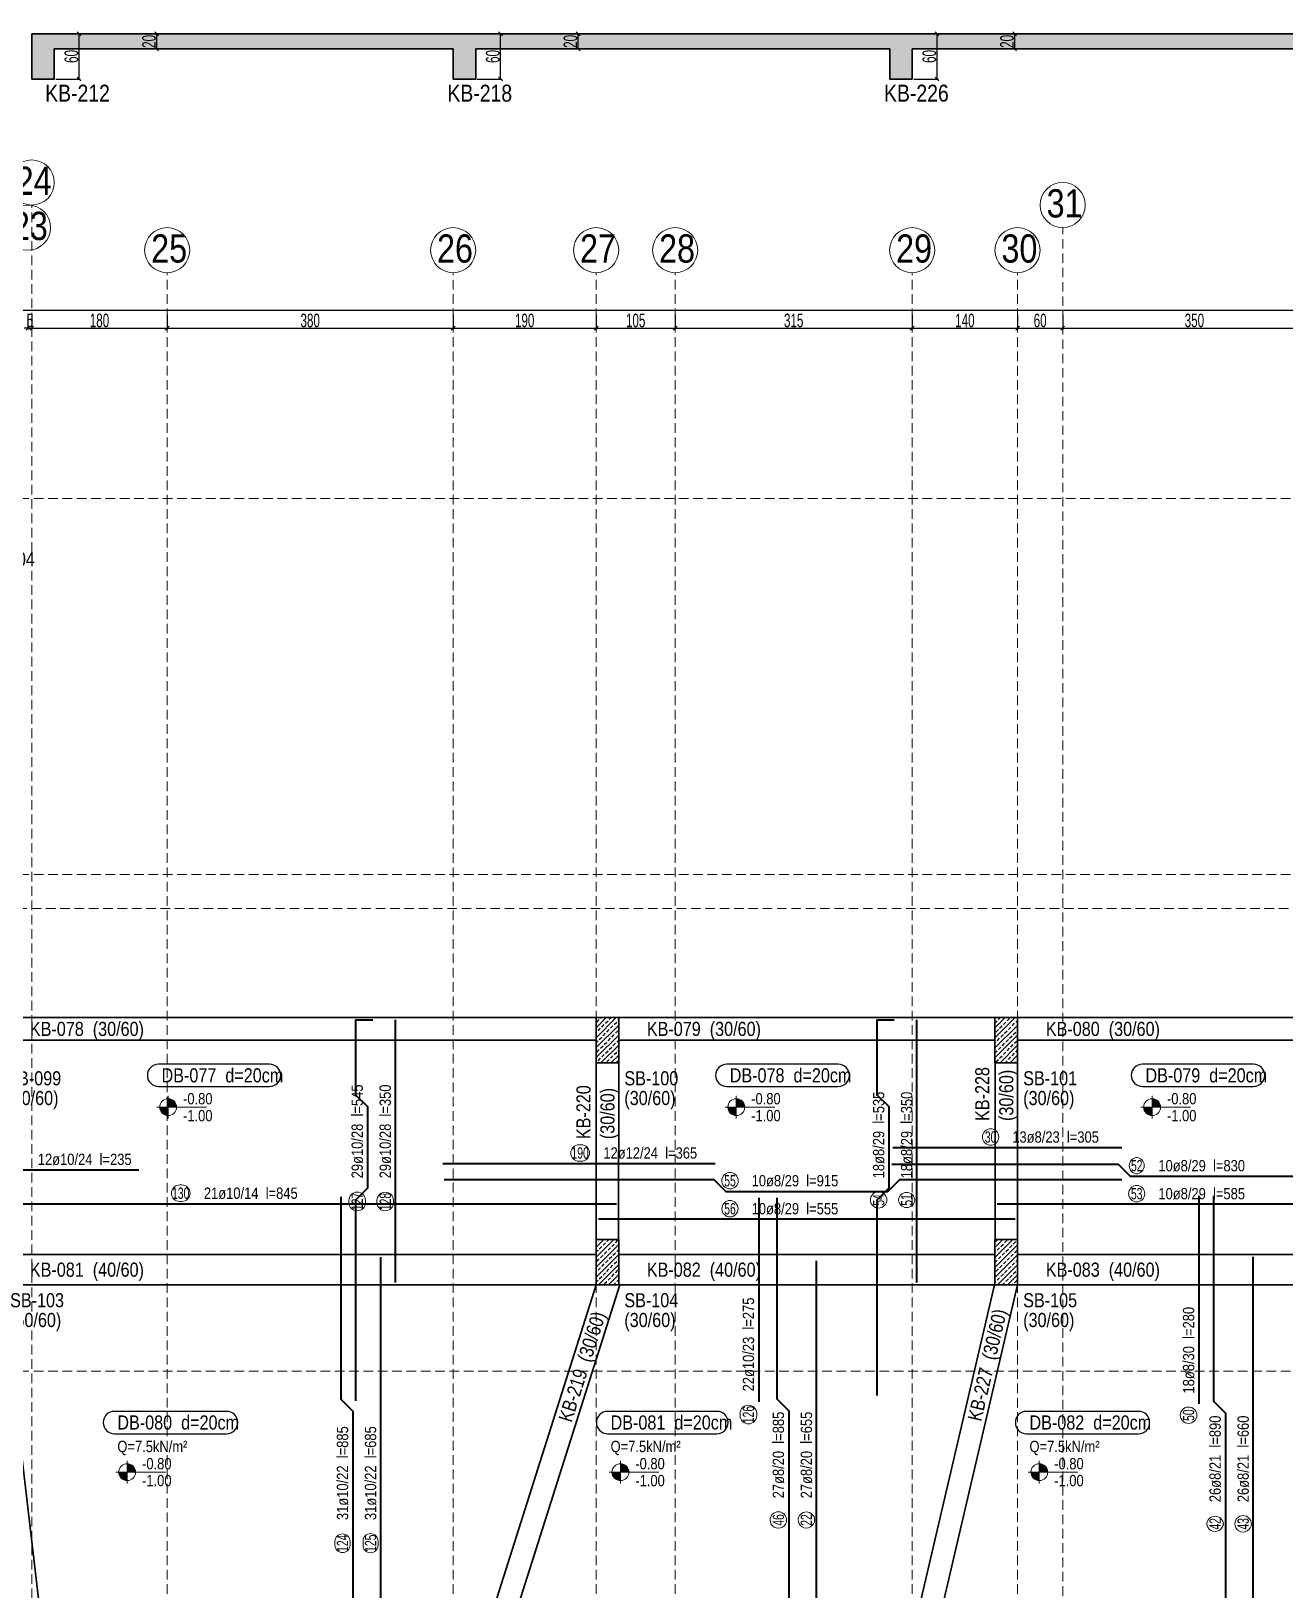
# Model space of a CAD drawing. Header units: millimetres. Extents: x 2300 to 11114, y 689 to 8824.
# Drawn here: x 7716 to 9382, y 6703 to 8775 of the extents above; entities that cross this region are included whole.
import ezdxf
from ezdxf.enums import TextEntityAlignment as Align

# ---------------------------------------------------------------- set-up
doc = ezdxf.new("R2010")
doc.units = ezdxf.units.MM
doc.linetypes.add('DASHED', pattern=[19.05, 12.7, -6.35])
for name, color, linetype, lineweight in [('AKS BALONU (BEYKENT)', 7, 'Continuous', 20), ('AKS CIZGISI (BEYKENT)', 252, 'DASHED', 20), ('AKS NO (BEYKENT)', 3, 'Continuous', 20), ('AKS OLCU (BEYKENT)', 200, 'Continuous', 20), ('DONATI (BEYKENT)', 4, 'Continuous', 35), ('DONATI YAZISI (BEYKENT)', 3, 'Continuous', 20), ('DOSEME ISMI (BEYKENT)', 9, 'Continuous', 20), ('DOSEME PAFTA (BEYKENT)', 3, 'Continuous', 20), ('DOSEME SINIRI (BEYKENT)', 2, 'Continuous', 30), ('KIRIS (BEYKENT)', 2, 'Continuous', 30), ('KIRIS ISMI (BEYKENT)', 40, 'Continuous', 20), ('KOLON (BEYKENT)', 3, 'Continuous', 30), ('KOLON ISMI (BEYKENT)', 91, 'Continuous', 20), ('KOT CIZGI (BEYKENT)', 120, 'Continuous', 20), ('KOT YAZI (BEYKENT)', 7, 'Continuous', 20), ('OLCU (BEYKENT)', 14, 'Continuous', 20), ('POZ BALON (BEYKENT)', 14, 'Continuous', 20), ('POZ NO (BEYKENT)', 2, 'Continuous', 20), ('TARAMA (BEYKENT)', 252, 'Continuous', 25), ('YAZI (BEYKENT)', 140, 'Continuous', 20)]:
    doc.layers.add(name, color=color, linetype=linetype, lineweight=lineweight)
doc.styles.add('DONATI YAZISI (BEYKENT)', font='')
doc.styles.add('DSMOLC-50', font='bahnschrift light condensed', dxfattribs={"width": 0.75, "height": 18})
doc.styles.add('KOT (BEYKENT)', font='')
doc.styles.add('OLC-50', font='bahnschrift light condensed', dxfattribs={"width": 0.75, "height": 18})
doc.styles.add('stastyle', font='RomanSTA.ttf')
doc.styles.add('YAZI (BEYKENT)', font='')
doc.styles.get('DONATI YAZISI (BEYKENT)').set_extended_font_data('Bahnschrift Light Condensed')
doc.styles.get('KOT (BEYKENT)').set_extended_font_data('Bahnschrift Light Condensed')
doc.styles.get('YAZI (BEYKENT)').set_extended_font_data('Bahnschrift Light Condensed')
doc.dimstyles.new('DSMOLC-50', dxfattribs={"dimtxt": 18, "dimasz": 5, "dimexe": 2, "dimexo": 2, "dimgap": 1, "dimtad": 1, "dimdec": 1, "dimrnd": 0.5, "dimzin": 12, "dimdsep": 46, "dimtxsty": 'DSMOLC-50', "dimblk": 'OBLIQUE', "dimblk1": 'OBLIQUE', "dimblk2": 'OBLIQUE', "dimcen": 0, "dimclrt": 7, "dimadec": 0, "dimazin": 0, "dimtfac": 1, "dimtdec": 4, "dimtix": 1, "dimtmove": 2, "dimatfit": 3, "dimfxl": 1, "dimtzin": 0, "dimarcsym": 0})
pattern_1 = [(45, (705.027, 417.84), (-6.629126, 6.629126), []), (45, (711.6565, 417.84), (-6.629126, 6.629126), [4.6875, -2.34375])]

# ---------------------------------------------------------------- blocks, each defined once
blk = doc.blocks.new('_Oblique')
at = {"color": 0, "linetype": 'ByBlock', "lineweight": -2}
blk.add_line((-0.5, -0.5), (0.5, 0.5), dxfattribs=at)
blk = doc.blocks.new('*D335')
at = {"layer": 'AKS OLCU (BEYKENT)', "color": 0, "lineweight": -2, "transparency": 16777216}
for p, q in [((7711.9, 8398.3), (7711.9, 8378.3)), ((7716.9, 8398.3), (7716.9, 8378.3)), ((7711.9, 8380.3), (7706.9, 8380.3)), ((7711.9, 8380.3), (7716.9, 8380.3)), ((7716.9, 8380.3), (7721.9, 8380.3))]:
    blk.add_line(p, q, dxfattribs=at)
at = {"layer": 'DEFPOINTS', "color": 0, "transparency": 16777216}
for p in [(7711.9, 8400.3), (7716.9, 8400.3), (7716.9, 8380.3)]:
    blk.add_point(p, dxfattribs=at)
at = {"layer": 'AKS OLCU (BEYKENT)', "color": 0, "lineweight": -2, "transparency": 16777216, "xscale": 5, "yscale": 5, "zscale": 5}
blk.add_blockref('_Oblique', (7711.9, 8380.3), dxfattribs=at)
at = {"layer": 'AKS OLCU (BEYKENT)', "color": 0, "lineweight": -2, "transparency": 16777216, "xscale": 5, "yscale": 5, "zscale": 5, "rotation": 180}
blk.add_blockref('_Oblique', (7716.9, 8380.3), dxfattribs=at)
at = {"layer": 'AKS OLCU (BEYKENT)', "color": 7, "transparency": 16777216, "insert": (7714.4, 8390.4), "char_height": 18, "attachment_point": 5, "style": 'DSMOLC-50'}
blk.add_mtext('5', dxfattribs=at)
blk = doc.blocks.new('*D336')
at = {"layer": 'AKS OLCU (BEYKENT)', "color": 0, "lineweight": -2, "transparency": 16777216}
for p, q in [((7716.9, 8398.3), (7716.9, 8378.3)), ((7896.9, 8398.3), (7896.9, 8378.3)), ((7716.9, 8380.3), (7896.9, 8380.3))]:
    blk.add_line(p, q, dxfattribs=at)
at = {"layer": 'DEFPOINTS', "color": 0, "transparency": 16777216}
for p in [(7716.9, 8400.3), (7896.9, 8400.3), (7896.9, 8380.3)]:
    blk.add_point(p, dxfattribs=at)
at = {"layer": 'AKS OLCU (BEYKENT)', "color": 0, "lineweight": -2, "transparency": 16777216, "xscale": 5, "yscale": 5, "zscale": 5, "rotation": 180}
blk.add_blockref('_Oblique', (7716.9, 8380.3), dxfattribs=at)
at = {"layer": 'AKS OLCU (BEYKENT)', "color": 0, "lineweight": -2, "transparency": 16777216, "xscale": 5, "yscale": 5, "zscale": 5}
blk.add_blockref('_Oblique', (7896.9, 8380.3), dxfattribs=at)
at = {"layer": 'AKS OLCU (BEYKENT)', "color": 7, "transparency": 16777216, "insert": (7806.9, 8390.4), "char_height": 18, "attachment_point": 5, "style": 'DSMOLC-50'}
blk.add_mtext('180', dxfattribs=at)
blk = doc.blocks.new('*D337')
at = {"layer": 'AKS OLCU (BEYKENT)', "color": 0, "lineweight": -2, "transparency": 16777216}
for p, q in [((7896.9, 8398.3), (7896.9, 8378.3)), ((8276.9, 8398.3), (8276.9, 8378.3)), ((7896.9, 8380.3), (8276.9, 8380.3))]:
    blk.add_line(p, q, dxfattribs=at)
at = {"layer": 'DEFPOINTS', "color": 0, "transparency": 16777216}
for p in [(7896.9, 8400.3), (8276.9, 8400.3), (8276.9, 8380.3)]:
    blk.add_point(p, dxfattribs=at)
at = {"layer": 'AKS OLCU (BEYKENT)', "color": 0, "lineweight": -2, "transparency": 16777216, "xscale": 5, "yscale": 5, "zscale": 5, "rotation": 180}
blk.add_blockref('_Oblique', (7896.9, 8380.3), dxfattribs=at)
at = {"layer": 'AKS OLCU (BEYKENT)', "color": 0, "lineweight": -2, "transparency": 16777216, "xscale": 5, "yscale": 5, "zscale": 5}
blk.add_blockref('_Oblique', (8276.9, 8380.3), dxfattribs=at)
at = {"layer": 'AKS OLCU (BEYKENT)', "color": 7, "transparency": 16777216, "insert": (8086.9, 8390.4), "char_height": 18, "attachment_point": 5, "style": 'DSMOLC-50'}
blk.add_mtext('380', dxfattribs=at)
blk = doc.blocks.new('*D338')
at = {"layer": 'AKS OLCU (BEYKENT)', "color": 0, "lineweight": -2, "transparency": 16777216}
for p, q in [((8276.9, 8398.3), (8276.9, 8378.3)), ((8466.9, 8398.3), (8466.9, 8378.3)), ((8276.9, 8380.3), (8466.9, 8380.3))]:
    blk.add_line(p, q, dxfattribs=at)
at = {"layer": 'DEFPOINTS', "color": 0, "transparency": 16777216}
for p in [(8276.9, 8400.3), (8466.9, 8400.3), (8466.9, 8380.3)]:
    blk.add_point(p, dxfattribs=at)
at = {"layer": 'AKS OLCU (BEYKENT)', "color": 0, "lineweight": -2, "transparency": 16777216, "xscale": 5, "yscale": 5, "zscale": 5, "rotation": 180}
blk.add_blockref('_Oblique', (8276.9, 8380.3), dxfattribs=at)
at = {"layer": 'AKS OLCU (BEYKENT)', "color": 0, "lineweight": -2, "transparency": 16777216, "xscale": 5, "yscale": 5, "zscale": 5}
blk.add_blockref('_Oblique', (8466.9, 8380.3), dxfattribs=at)
at = {"layer": 'AKS OLCU (BEYKENT)', "color": 7, "transparency": 16777216, "insert": (8371.9, 8390.4), "char_height": 18, "attachment_point": 5, "style": 'DSMOLC-50'}
blk.add_mtext('190', dxfattribs=at)
blk = doc.blocks.new('*D339')
at = {"layer": 'AKS OLCU (BEYKENT)', "color": 0, "lineweight": -2, "transparency": 16777216}
for p, q in [((8466.9, 8398.3), (8466.9, 8378.3)), ((8571.9, 8398.3), (8571.9, 8378.3)), ((8466.9, 8380.3), (8571.9, 8380.3))]:
    blk.add_line(p, q, dxfattribs=at)
at = {"layer": 'DEFPOINTS', "color": 0, "transparency": 16777216}
for p in [(8466.9, 8400.3), (8571.9, 8400.3), (8571.9, 8380.3)]:
    blk.add_point(p, dxfattribs=at)
at = {"layer": 'AKS OLCU (BEYKENT)', "color": 0, "lineweight": -2, "transparency": 16777216, "xscale": 5, "yscale": 5, "zscale": 5, "rotation": 180}
blk.add_blockref('_Oblique', (8466.9, 8380.3), dxfattribs=at)
at = {"layer": 'AKS OLCU (BEYKENT)', "color": 0, "lineweight": -2, "transparency": 16777216, "xscale": 5, "yscale": 5, "zscale": 5}
blk.add_blockref('_Oblique', (8571.9, 8380.3), dxfattribs=at)
at = {"layer": 'AKS OLCU (BEYKENT)', "color": 7, "transparency": 16777216, "insert": (8519.4, 8390.4), "char_height": 18, "attachment_point": 5, "style": 'DSMOLC-50'}
blk.add_mtext('105', dxfattribs=at)
blk = doc.blocks.new('*D340')
at = {"layer": 'AKS OLCU (BEYKENT)', "color": 0, "lineweight": -2, "transparency": 16777216}
for p, q in [((8571.9, 8398.3), (8571.9, 8378.3)), ((8886.9, 8398.3), (8886.9, 8378.3)), ((8571.9, 8380.3), (8886.9, 8380.3))]:
    blk.add_line(p, q, dxfattribs=at)
at = {"layer": 'DEFPOINTS', "color": 0, "transparency": 16777216}
for p in [(8571.9, 8400.3), (8886.9, 8400.3), (8886.9, 8380.3)]:
    blk.add_point(p, dxfattribs=at)
at = {"layer": 'AKS OLCU (BEYKENT)', "color": 0, "lineweight": -2, "transparency": 16777216, "xscale": 5, "yscale": 5, "zscale": 5, "rotation": 180}
blk.add_blockref('_Oblique', (8571.9, 8380.3), dxfattribs=at)
at = {"layer": 'AKS OLCU (BEYKENT)', "color": 0, "lineweight": -2, "transparency": 16777216, "xscale": 5, "yscale": 5, "zscale": 5}
blk.add_blockref('_Oblique', (8886.9, 8380.3), dxfattribs=at)
at = {"layer": 'AKS OLCU (BEYKENT)', "color": 7, "transparency": 16777216, "insert": (8729.4, 8390.4), "char_height": 18, "attachment_point": 5, "style": 'DSMOLC-50'}
blk.add_mtext('315', dxfattribs=at)
blk = doc.blocks.new('*D341')
at = {"layer": 'AKS OLCU (BEYKENT)', "color": 0, "lineweight": -2, "transparency": 16777216}
for p, q in [((8886.9, 8398.3), (8886.9, 8378.3)), ((9026.9, 8398.3), (9026.9, 8378.3)), ((8886.9, 8380.3), (9026.9, 8380.3))]:
    blk.add_line(p, q, dxfattribs=at)
at = {"layer": 'DEFPOINTS', "color": 0, "transparency": 16777216}
for p in [(8886.9, 8400.3), (9026.9, 8400.3), (9026.9, 8380.3)]:
    blk.add_point(p, dxfattribs=at)
at = {"layer": 'AKS OLCU (BEYKENT)', "color": 0, "lineweight": -2, "transparency": 16777216, "xscale": 5, "yscale": 5, "zscale": 5, "rotation": 180}
blk.add_blockref('_Oblique', (8886.9, 8380.3), dxfattribs=at)
at = {"layer": 'AKS OLCU (BEYKENT)', "color": 0, "lineweight": -2, "transparency": 16777216, "xscale": 5, "yscale": 5, "zscale": 5}
blk.add_blockref('_Oblique', (9026.9, 8380.3), dxfattribs=at)
at = {"layer": 'AKS OLCU (BEYKENT)', "color": 7, "transparency": 16777216, "insert": (8956.9, 8390.4), "char_height": 18, "attachment_point": 5, "style": 'DSMOLC-50'}
blk.add_mtext('140', dxfattribs=at)
blk = doc.blocks.new('*D342')
at = {"layer": 'AKS OLCU (BEYKENT)', "color": 0, "lineweight": -2, "transparency": 16777216}
for p, q in [((9026.9, 8398.3), (9026.9, 8378.3)), ((9086.9, 8398.3), (9086.9, 8378.3)), ((9026.9, 8380.3), (9086.9, 8380.3))]:
    blk.add_line(p, q, dxfattribs=at)
at = {"layer": 'DEFPOINTS', "color": 0, "transparency": 16777216}
for p in [(9026.9, 8400.3), (9086.9, 8400.3), (9086.9, 8380.3)]:
    blk.add_point(p, dxfattribs=at)
at = {"layer": 'AKS OLCU (BEYKENT)', "color": 0, "lineweight": -2, "transparency": 16777216, "xscale": 5, "yscale": 5, "zscale": 5, "rotation": 180}
blk.add_blockref('_Oblique', (9026.9, 8380.3), dxfattribs=at)
at = {"layer": 'AKS OLCU (BEYKENT)', "color": 0, "lineweight": -2, "transparency": 16777216, "xscale": 5, "yscale": 5, "zscale": 5}
blk.add_blockref('_Oblique', (9086.9, 8380.3), dxfattribs=at)
at = {"layer": 'AKS OLCU (BEYKENT)', "color": 7, "transparency": 16777216, "insert": (9056.9, 8390.4), "char_height": 18, "attachment_point": 5, "style": 'DSMOLC-50'}
blk.add_mtext('60', dxfattribs=at)
blk = doc.blocks.new('*D343')
at = {"layer": 'AKS OLCU (BEYKENT)', "color": 0, "lineweight": -2, "transparency": 16777216}
for p, q in [((9086.9, 8398.3), (9086.9, 8378.3)), ((9436.9, 8398.3), (9436.9, 8378.3)), ((9086.9, 8380.3), (9436.9, 8380.3))]:
    blk.add_line(p, q, dxfattribs=at)
at = {"layer": 'DEFPOINTS', "color": 0, "transparency": 16777216}
for p in [(9086.9, 8400.3), (9436.9, 8400.3), (9436.9, 8380.3)]:
    blk.add_point(p, dxfattribs=at)
at = {"layer": 'AKS OLCU (BEYKENT)', "color": 0, "lineweight": -2, "transparency": 16777216, "xscale": 5, "yscale": 5, "zscale": 5, "rotation": 180}
blk.add_blockref('_Oblique', (9086.9, 8380.3), dxfattribs=at)
at = {"layer": 'AKS OLCU (BEYKENT)', "color": 0, "lineweight": -2, "transparency": 16777216, "xscale": 5, "yscale": 5, "zscale": 5}
blk.add_blockref('_Oblique', (9436.9, 8380.3), dxfattribs=at)
at = {"layer": 'AKS OLCU (BEYKENT)', "color": 7, "transparency": 16777216, "insert": (9261.9, 8390.4), "char_height": 18, "attachment_point": 5, "style": 'DSMOLC-50'}
blk.add_mtext('350', dxfattribs=at)
blk = doc.blocks.new('*D353')
at = {"layer": 'AKS OLCU (BEYKENT)', "color": 0, "lineweight": -2, "transparency": 16777216}
for p, q in [((3561.9, 8402.3), (3561.9, 8406.3)), ((3561.9, 8404.3), (10671.9, 8404.3)), ((10671.9, 8402.3), (10671.9, 8406.3))]:
    blk.add_line(p, q, dxfattribs=at)
at = {"layer": 'DEFPOINTS', "color": 0, "transparency": 16777216}
for p in [(3561.9, 8400.3), (10671.9, 8404.3), (10671.9, 8400.3)]:
    blk.add_point(p, dxfattribs=at)
at = {"layer": 'AKS OLCU (BEYKENT)', "color": 0, "lineweight": -2, "transparency": 16777216, "xscale": 5, "yscale": 5, "zscale": 5, "rotation": 180}
blk.add_blockref('_Oblique', (3561.9, 8404.3), dxfattribs=at)
at = {"layer": 'AKS OLCU (BEYKENT)', "color": 0, "lineweight": -2, "transparency": 16777216, "xscale": 5, "yscale": 5, "zscale": 5}
blk.add_blockref('_Oblique', (10671.9, 8404.3), dxfattribs=at)
at = {"layer": 'AKS OLCU (BEYKENT)', "color": 7, "transparency": 16777216, "insert": (7116.9, 8414.4), "char_height": 18, "attachment_point": 5, "style": 'DSMOLC-50'}
blk.add_mtext('7110', dxfattribs=at)
blk = doc.blocks.new('*D284')
at = {"layer": 'DEFPOINTS', "color": 0, "transparency": 16777216}
for p in [(7746.8, 8771.4), (7779.8, 8771.4), (7746.8, 8711.4)]:
    blk.add_point(p, dxfattribs=at)
at = {"layer": 'OLCU (BEYKENT)', "color": 0, "lineweight": -2, "transparency": 16777216}
for p, q in [((7748.8, 8771.4), (7781.8, 8771.4)), ((7779.8, 8711.4), (7779.8, 8771.4)), ((7748.8, 8711.4), (7781.8, 8711.4))]:
    blk.add_line(p, q, dxfattribs=at)
at = {"layer": 'OLCU (BEYKENT)', "color": 0, "lineweight": -2, "transparency": 16777216, "xscale": 5, "yscale": 5, "zscale": 5}
for p, rotation in [((7779.8, 8771.4), 90), ((7779.8, 8711.4), 270)]:
    blk.add_blockref('_Oblique', p, dxfattribs=dict(at, rotation=rotation))
at = {"layer": 'OLCU (BEYKENT)', "color": 7, "lineweight": -3, "transparency": 16777216, "insert": (7769.6, 8741.4), "char_height": 18, "attachment_point": 5, "rotation": 90, "style": 'OLC-50'}
blk.add_mtext('60', dxfattribs=at)
blk = doc.blocks.new('*D285')
at = {"layer": 'DEFPOINTS', "color": 0, "transparency": 16777216}
for p in [(7860.7, 8771.4), (7883, 8771.4), (7860.7, 8751.4)]:
    blk.add_point(p, dxfattribs=at)
at = {"layer": 'OLCU (BEYKENT)', "color": 0, "lineweight": -2, "transparency": 16777216}
for p, q in [((7862.7, 8771.4), (7885, 8771.4)), ((7883, 8751.4), (7883, 8771.4)), ((7862.7, 8751.4), (7885, 8751.4))]:
    blk.add_line(p, q, dxfattribs=at)
at = {"layer": 'OLCU (BEYKENT)', "color": 0, "lineweight": -2, "transparency": 16777216, "xscale": 5, "yscale": 5, "zscale": 5}
for p, rotation in [((7883, 8771.4), 90), ((7883, 8751.4), 270)]:
    blk.add_blockref('_Oblique', p, dxfattribs=dict(at, rotation=rotation))
at = {"layer": 'OLCU (BEYKENT)', "color": 7, "lineweight": -3, "transparency": 16777216, "insert": (7872.8, 8761.4), "char_height": 18, "attachment_point": 5, "rotation": 90, "style": 'OLC-50'}
blk.add_mtext('20', dxfattribs=at)
blk = doc.blocks.new('*D286')
at = {"layer": 'DEFPOINTS', "color": 0, "transparency": 16777216}
for p in [(8306.8, 8771.4), (8339.8, 8771.4), (8306.8, 8711.4)]:
    blk.add_point(p, dxfattribs=at)
at = {"layer": 'OLCU (BEYKENT)', "color": 0, "lineweight": -2, "transparency": 16777216}
for p, q in [((8308.8, 8771.4), (8341.8, 8771.4)), ((8339.8, 8711.4), (8339.8, 8771.4)), ((8308.8, 8711.4), (8341.8, 8711.4))]:
    blk.add_line(p, q, dxfattribs=at)
at = {"layer": 'OLCU (BEYKENT)', "color": 0, "lineweight": -2, "transparency": 16777216, "xscale": 5, "yscale": 5, "zscale": 5}
for p, rotation in [((8339.8, 8771.4), 90), ((8339.8, 8711.4), 270)]:
    blk.add_blockref('_Oblique', p, dxfattribs=dict(at, rotation=rotation))
at = {"layer": 'OLCU (BEYKENT)', "color": 7, "lineweight": -3, "transparency": 16777216, "insert": (8329.6, 8741.4), "char_height": 18, "attachment_point": 5, "rotation": 90, "style": 'OLC-50'}
blk.add_mtext('60', dxfattribs=at)
blk = doc.blocks.new('*D287')
at = {"layer": 'DEFPOINTS', "color": 0, "transparency": 16777216}
for p in [(8420.7, 8771.4), (8443, 8771.4), (8420.7, 8751.4)]:
    blk.add_point(p, dxfattribs=at)
at = {"layer": 'OLCU (BEYKENT)', "color": 0, "lineweight": -2, "transparency": 16777216}
for p, q in [((8422.7, 8771.4), (8445, 8771.4)), ((8443, 8751.4), (8443, 8771.4)), ((8422.7, 8751.4), (8445, 8751.4))]:
    blk.add_line(p, q, dxfattribs=at)
at = {"layer": 'OLCU (BEYKENT)', "color": 0, "lineweight": -2, "transparency": 16777216, "xscale": 5, "yscale": 5, "zscale": 5}
for p, rotation in [((8443, 8771.4), 90), ((8443, 8751.4), 270)]:
    blk.add_blockref('_Oblique', p, dxfattribs=dict(at, rotation=rotation))
at = {"layer": 'OLCU (BEYKENT)', "color": 7, "lineweight": -3, "transparency": 16777216, "insert": (8432.8, 8761.4), "char_height": 18, "attachment_point": 5, "rotation": 90, "style": 'OLC-50'}
blk.add_mtext('20', dxfattribs=at)
blk = doc.blocks.new('*D288')
at = {"layer": 'DEFPOINTS', "color": 0, "transparency": 16777216}
for p in [(8886.9, 8771.4), (8919.9, 8771.4), (8886.9, 8711.4)]:
    blk.add_point(p, dxfattribs=at)
at = {"layer": 'OLCU (BEYKENT)', "color": 0, "lineweight": -2, "transparency": 16777216}
for p, q in [((8888.9, 8771.4), (8921.9, 8771.4)), ((8919.9, 8711.4), (8919.9, 8771.4)), ((8888.9, 8711.4), (8921.9, 8711.4))]:
    blk.add_line(p, q, dxfattribs=at)
at = {"layer": 'OLCU (BEYKENT)', "color": 0, "lineweight": -2, "transparency": 16777216, "xscale": 5, "yscale": 5, "zscale": 5}
for p, rotation in [((8919.9, 8771.4), 90), ((8919.9, 8711.4), 270)]:
    blk.add_blockref('_Oblique', p, dxfattribs=dict(at, rotation=rotation))
at = {"layer": 'OLCU (BEYKENT)', "color": 7, "lineweight": -3, "transparency": 16777216, "insert": (8909.7, 8741.4), "char_height": 18, "attachment_point": 5, "rotation": 90, "style": 'OLC-50'}
blk.add_mtext('60', dxfattribs=at)
blk = doc.blocks.new('*D289')
at = {"layer": 'DEFPOINTS', "color": 0, "transparency": 16777216}
for p in [(9000.8, 8771.4), (9023.1, 8771.4), (9000.8, 8751.4)]:
    blk.add_point(p, dxfattribs=at)
at = {"layer": 'OLCU (BEYKENT)', "color": 0, "lineweight": -2, "transparency": 16777216}
for p, q in [((9002.8, 8771.4), (9025.1, 8771.4)), ((9023.1, 8751.4), (9023.1, 8771.4)), ((9002.8, 8751.4), (9025.1, 8751.4))]:
    blk.add_line(p, q, dxfattribs=at)
at = {"layer": 'OLCU (BEYKENT)', "color": 0, "lineweight": -2, "transparency": 16777216, "xscale": 5, "yscale": 5, "zscale": 5}
for p, rotation in [((9023.1, 8771.4), 90), ((9023.1, 8751.4), 270)]:
    blk.add_blockref('_Oblique', p, dxfattribs=dict(at, rotation=rotation))
at = {"layer": 'OLCU (BEYKENT)', "color": 7, "lineweight": -3, "transparency": 16777216, "insert": (9012.9, 8761.4), "char_height": 18, "attachment_point": 5, "rotation": 90, "style": 'OLC-50'}
blk.add_mtext('20', dxfattribs=at)

msp = doc.modelspace()

# ---------------------------------------------------------------- hatches: boundary and pattern name
at = {"layer": 'KOT CIZGI (BEYKENT)'}
h = msp.add_hatch(color=256, dxfattribs=at)
h.dxf.hatch_style = 1
h.paths.add_polyline_path([(7898.16, 7356.14), (7898.16, 7344.89), (7909.41, 7344.89, 0.4142136)])
h = msp.add_hatch(color=256, dxfattribs=at)
h.dxf.hatch_style = 1
h.paths.add_polyline_path([(8653.16, 7356.14), (8653.16, 7344.89), (8664.41, 7344.89, 0.4142136)])
h = msp.add_hatch(color=256, dxfattribs=at)
h.dxf.hatch_style = 1
h.paths.add_polyline_path([(9205.66, 7356.14), (9205.66, 7344.89), (9216.91, 7344.89, 0.4142136)])
h = msp.add_hatch(color=256, dxfattribs=at)
h.dxf.hatch_style = 1
h.paths.add_polyline_path([(7898.16, 7344.89), (7886.91, 7344.89, 0.4142136), (7898.16, 7333.64)])
h = msp.add_hatch(color=256, dxfattribs=at)
h.dxf.hatch_style = 1
h.paths.add_polyline_path([(8653.16, 7344.89), (8641.91, 7344.89, 0.4142136), (8653.16, 7333.64)])
h = msp.add_hatch(color=256, dxfattribs=at)
h.dxf.hatch_style = 1
h.paths.add_polyline_path([(9205.66, 7344.89), (9194.41, 7344.89, 0.4142136), (9205.66, 7333.64)])
h = msp.add_hatch(color=256, dxfattribs=at)
h.dxf.hatch_style = 1
h.paths.add_polyline_path([(7843.71, 6859.8), (7832.46, 6859.8, 0.4142136), (7843.71, 6848.55)])
h = msp.add_hatch(color=256, dxfattribs=at)
h.dxf.hatch_style = 1
h.paths.add_polyline_path([(7843.71, 6871.05), (7843.71, 6859.8), (7854.96, 6859.8, 0.4142136)])
h = msp.add_hatch(color=256, dxfattribs=at)
h.dxf.hatch_style = 1
h.paths.add_polyline_path([(8499.16, 6859.8), (8487.91, 6859.8, 0.4142136), (8499.16, 6848.55)])
h = msp.add_hatch(color=256, dxfattribs=at)
h.dxf.hatch_style = 1
h.paths.add_polyline_path([(8499.16, 6871.05), (8499.16, 6859.8), (8510.41, 6859.8, 0.4142136)])
h = msp.add_hatch(color=256, dxfattribs=at)
h.dxf.hatch_style = 1
h.paths.add_polyline_path([(9055.83, 6859.8), (9044.58, 6859.8, 0.4142136), (9055.83, 6848.55)])
h = msp.add_hatch(color=256, dxfattribs=at)
h.dxf.hatch_style = 1
h.paths.add_polyline_path([(9055.83, 6871.05), (9055.83, 6859.8), (9067.08, 6859.8, 0.4142136)])
at = {"layer": 'TARAMA (BEYKENT)', "lineweight": -3}
h = msp.add_hatch(dxfattribs=at)
h.set_pattern_fill('ANSI33', color=256, scale=1.5)
h.set_pattern_definition([(45, (705.027, 255.692), (-6.735192, 6.735192), []), (45, (711.763, 255.692), (-6.735192, 6.735192), [4.7625, -2.38125])])
h.paths.add_polyline_path([(10336.88, 8711.37), (10646.98, 8711.37), (10646.98, 8611.37), (10671.94, 8611.37), (10671.94, 8731.37), (10646.98, 8731.37), (9756.88, 8731.37), (9756.88, 8771.37), (7716.78, 8771.37), (7716.78, 8711.37), (7746.83, 8711.37), (7746.83, 8751.37), (8276.78, 8751.37), (8276.78, 8711.37), (8306.83, 8711.37), (8306.83, 8751.37), (8856.98, 8751.37), (8856.98, 8711.37), (8886.94, 8711.37), (8886.94, 8751.37), (9436.78, 8751.37), (9436.78, 8711.37), (9466.83, 8711.37), (9466.83, 8751.37), (9726.78, 8751.37), (9726.78, 8711.37), (10306.94, 8711.37), (10306.94, 8671.37), (10336.88, 8671.37)])
h.paths.add_polyline_path([(10293.75, 8635.67), (10378.18, 8635.67), (10378.18, 8669.79), (10293.75, 8669.79)], flags=25)
h.paths.add_polyline_path([(9713.54, 8675.4), (9800.68, 8675.4), (9800.68, 8709.84), (9713.54, 8709.84)], flags=25)
h.paths.add_polyline_path([(9423.54, 8675.4), (9511.02, 8675.4), (9511.02, 8709.84), (9423.54, 8709.84)], flags=25)
h.paths.add_polyline_path([(8843.74, 8675.4), (8930.99, 8675.4), (8930.99, 8709.84), (8843.74, 8709.84)], flags=25)
h.paths.add_polyline_path([(8263.54, 8675.4), (8347.41, 8675.4), (8347.41, 8709.84), (8263.54, 8709.84)], flags=25)
h.paths.add_polyline_path([(7719.34, 8675.69), (7802.75, 8675.69), (7802.75, 8709.78), (7719.34, 8709.78)], flags=25)
at = {"layer": 'TARAMA (BEYKENT)'}
h = msp.add_hatch(dxfattribs=at)
h.set_pattern_fill('ANSI33', color=256, scale=1.5, style=0, pattern_type=0)
h.set_pattern_definition(pattern_1)
h.paths.add_polyline_path([(8466.88, 7463.91), (8496.88, 7463.91), (8496.88, 7403.91), (8466.88, 7403.91)], flags=0)
h = msp.add_hatch(dxfattribs=at)
h.set_pattern_fill('ANSI33', color=256, scale=1.5, style=0, pattern_type=0)
h.set_pattern_definition(pattern_1)
h.paths.add_polyline_path([(8996.88, 7463.91), (9026.88, 7463.91), (9026.88, 7403.91), (8996.88, 7403.91)], flags=0)
h = msp.add_hatch(dxfattribs=at)
h.set_pattern_fill('ANSI33', color=256, scale=1.5, style=0, pattern_type=0)
h.set_pattern_definition(pattern_1)
h.paths.add_polyline_path([(8466.88, 7168.91), (8496.88, 7168.91), (8496.88, 7108.91), (8466.88, 7108.91)], flags=0)
h = msp.add_hatch(dxfattribs=at)
h.set_pattern_fill('ANSI33', color=256, scale=1.5, style=0, pattern_type=0)
h.set_pattern_definition(pattern_1)
h.paths.add_polyline_path([(8996.88, 7168.91), (9026.88, 7168.91), (9026.88, 7108.91), (8996.88, 7108.91)], flags=0)

# ---------------------------------------------------------------- linework, layer by layer
at = {"layer": 'AKS BALONU (BEYKENT)'}
for centre in [(7716.88, 8573.91), (9086.88, 8543.91), (7711.88, 8513.91), (7896.88, 8483.91), (8276.88, 8483.91), (8466.88, 8483.91), (8571.88, 8483.91), (8886.88, 8483.91), (9026.88, 8483.91)]:
    msp.add_circle(centre, 30, dxfattribs=at)
at = {"layer": 'AKS CIZGISI (BEYKENT)'}
for p, q in [((7716.88, 748.91), (7716.88, 8543.91)), ((9086.88, 808.91), (9086.88, 8513.91)), ((7896.88, 868.91), (7896.88, 8453.91)), ((8276.88, 868.91), (8276.88, 8453.91)), ((8466.88, 868.91), (8466.88, 8453.91)), ((8571.88, 868.91), (8571.88, 8453.91)), ((8886.88, 868.91), (8886.88, 8453.91)), ((9026.88, 868.91), (9026.88, 8453.91)), ((3261.88, 8153.91), (10994.38, 8153.91)), ((3261.88, 7653.91), (10994.38, 7653.91)), ((3201.88, 7608.91), (11054.38, 7608.91)), ((3261.88, 7463.91), (10994.38, 7463.91)), ((3261.88, 7108.91), (10994.38, 7108.91)), ((3261.88, 6993.91), (10994.38, 6993.91))]:
    msp.add_line(p, q, dxfattribs=at)
at = {"layer": 'DONATI (BEYKENT)'}
for points in [[(8147.59, 6954.68), (8147.59, 7221.53), (8163.5, 7237.45), (8163.49, 7345.11), (8147.59, 7361.03), (8147.59, 7460.78), (8170.09, 7460.8)], [(8200.09, 7111.91), (8200.09, 7460.91)], [(8840.5, 6961.78), (8840.5, 7221.53), (8856.4, 7237.45), (8856.4, 7345.11), (8840.5, 7361.03), (8840.5, 7460.78), (8863, 7460.8)], [(8893, 7111.91), (8893, 7460.91)], [(8861.15, 7291.08), (9165.37, 7291.08)], [(7649.77, 7238.91), (7649.77, 7261.41), (7859.24, 7261.41)], [(8263.15, 7269.87), (8624.9, 7269.87)], [(8859.75, 7268.91), (9160.75, 7268.91), (9176.67, 7253), (9406.83, 7253.01), (9422.75, 7268.91), (9675, 7268.91)], [(8264.76, 7248.91), (8623.26, 7248.91), (8639.18, 7233), (8854.34, 7233.01), (8870.26, 7248.91), (9165.48, 7248.91)], [(7649.88, 7216.41), (8493.88, 7216.41)], [(8128.08, 6355.35), (8128.08, 6650.81), (8143.98, 6666.72), (8143.97, 6940.46), (8128.08, 6956.38), (8128.08, 7225.79)], [(8683.37, 6953.28), (8683.37, 7224.19)], [(8707.28, 6354.03), (8707.28, 6650.74), (8723.19, 6666.66), (8723.18, 6940.66), (8707.28, 6956.59), (8707.28, 7224.19)], [(8999.88, 7216.41), (9583.88, 7216.41)], [(9268.33, 6950.47), (9268.33, 7226.87)], [(9287.64, 6353.28), (9287.64, 6667.72), (9303.54, 6683.63), (9303.54, 6937.88), (9287.64, 6953.8), (9287.64, 7227.11)], [(8469.88, 7196.41), (9023.88, 7196.41)], [(8180.58, 6462.34), (8180.58, 7145.42)], [(8759.78, 6486.65), (8759.78, 7140.6)], [(9340.14, 6485.91), (9340.14, 7145.8)]]:
    msp.add_lwpolyline(points, dxfattribs=at)
at = {"layer": 'DOSEME PAFTA (BEYKENT)', "lineweight": -3}
for points in [[(7885.42, 7372.36), (8032.89, 7372.36, 1), (8032.89, 7402.03), (7885.42, 7402.03, 1)], [(8640.42, 7372.36), (8788.67, 7372.36, 1), (8788.67, 7402.03), (8640.42, 7402.03, 1)], [(9192.92, 7372.36), (9340.52, 7372.36, 1), (9340.52, 7402.03), (9192.92, 7402.03, 1)], [(7826.67, 6910.92), (7975.81, 6910.92, 1), (7975.81, 6940.6), (7826.67, 6940.6, 1)], [(8482.12, 6910.92), (8627.41, 6910.92, 1), (8627.41, 6940.6), (8482.12, 6940.6, 1)], [(9038.79, 6910.92), (9187.54, 6910.92, 1), (9187.54, 6940.6), (9038.79, 6940.6, 1)]]:
    msp.add_lwpolyline(points, format="xyb", close=True, dxfattribs=at)
at = {"layer": 'DOSEME SINIRI (BEYKENT)'}
for p, q in [((7716.78, 8771.37), (9756.88, 8771.37)), ((7716.78, 8771.37), (7716.78, 8711.37)), ((7746.83, 8751.37), (7746.83, 8711.37)), ((7746.83, 8751.37), (8276.78, 8751.37)), ((8276.78, 8751.37), (8276.78, 8711.37)), ((8306.83, 8751.37), (8306.83, 8711.37)), ((8306.83, 8751.37), (8856.98, 8751.37)), ((8856.98, 8751.37), (8856.98, 8711.37)), ((8886.94, 8751.37), (8886.94, 8711.37)), ((8886.94, 8751.37), (9436.78, 8751.37)), ((7716.78, 8711.37), (7746.83, 8711.37)), ((8276.78, 8711.37), (8306.83, 8711.37)), ((8856.98, 8711.37), (8886.94, 8711.37))]:
    msp.add_line(p, q, dxfattribs=at)
at = {"layer": 'KIRIS (BEYKENT)'}
for p, q in [((7696.88, 7463.91), (8466.78, 7463.91)), ((8496.78, 7463.91), (8996.98, 7463.91)), ((9026.98, 7463.91), (9556.78, 7463.91)), ((7696.88, 7433.91), (8466.78, 7433.91)), ((8496.78, 7433.91), (8996.98, 7433.91)), ((9026.98, 7433.91), (9556.78, 7433.91)), ((8466.78, 7404.01), (8466.78, 7168.81)), ((8496.88, 7404.01), (8496.78, 7168.81)), ((8996.98, 7404.01), (8996.98, 7168.81)), ((9026.88, 7404.01), (9026.98, 7168.81)), ((7696.88, 7148.91), (8466.78, 7148.91)), ((8496.78, 7148.91), (8996.98, 7148.91)), ((9026.98, 7148.91), (9556.78, 7148.91)), ((7677.1, 7108.81), (7747.08, 6509.01)), ((7697.09, 7108.91), (8466.78, 7108.91)), ((8466.78, 7108.6), (8276.91, 6509.01)), ((8498.35, 7108.91), (8308.35, 6508.91)), ((8498.35, 7108.91), (8996.08, 7108.91)), ((8996.08, 7108.91), (8856.08, 6508.91)), ((9026.87, 7108.81), (8886.98, 6509.32)), ((9026.98, 7108.91), (9556.78, 7108.91))]:
    msp.add_line(p, q, dxfattribs=at)
at = {"layer": 'KOLON (BEYKENT)'}
for points in [[(8466.88, 7463.91), (8496.88, 7463.91), (8496.88, 7403.91), (8466.88, 7403.91)], [(8996.88, 7463.91), (9026.88, 7463.91), (9026.88, 7403.91), (8996.88, 7403.91)], [(8466.88, 7168.91), (8496.88, 7168.91), (8496.88, 7108.91), (8466.88, 7108.91)], [(8996.88, 7168.91), (9026.88, 7168.91), (9026.88, 7108.91), (8996.88, 7108.91)]]:
    msp.add_lwpolyline(points, close=True, dxfattribs=at)
at = {"layer": 'KOT CIZGI (BEYKENT)'}
for p, q in [((7898.16, 7359.89), (7898.16, 7329.89)), ((8653.16, 7359.89), (8653.16, 7329.89)), ((9205.66, 7359.89), (9205.66, 7329.89)), ((7883.16, 7344.89), (7949.2, 7344.89)), ((8638.16, 7344.89), (8704.2, 7344.89)), ((9190.66, 7344.89), (9256.7, 7344.89)), ((7828.71, 6859.8), (7894.75, 6859.8)), ((7843.71, 6874.8), (7843.71, 6844.8)), ((8484.16, 6859.8), (8550.2, 6859.8)), ((8499.16, 6874.8), (8499.16, 6844.8)), ((9040.83, 6859.8), (9106.87, 6859.8)), ((9055.83, 6874.8), (9055.83, 6844.8))]:
    msp.add_line(p, q, dxfattribs=at)
for centre in [(7898.16, 7344.89), (8653.16, 7344.89), (9205.66, 7344.89), (7843.71, 6859.8), (8499.16, 6859.8), (9055.83, 6859.8)]:
    msp.add_circle(centre, 11.25, dxfattribs=at)
at = {"layer": 'POZ BALON (BEYKENT)'}
for p, q in [((8991.26, 7316.22), (8990.96, 7316.22)), ((8444.19, 7295.01), (8447.16, 7295.01)), ((8991.26, 7294.22), (8990.96, 7294.22)), ((8444.19, 7273.01), (8447.16, 7273.01)), ((9186.23, 7278.14), (9184.27, 7278.14)), ((8644.79, 7258.14), (8644.72, 7258.14)), ((9186.23, 7256.14), (9184.27, 7256.14)), ((7913.46, 7241.54), (7916.19, 7241.54)), ((8644.79, 7236.14), (8644.72, 7236.14)), ((9185.45, 7240.91), (9185.01, 7240.91)), ((7913.46, 7219.54), (7916.19, 7219.54)), ((8138.36, 7218.11), (8138.36, 7220.94)), ((8160.36, 7218.11), (8160.36, 7220.94)), ((8175.59, 7218.21), (8175.59, 7220.82)), ((8197.59, 7218.21), (8197.59, 7220.82)), ((8645.03, 7220.91), (8644.45, 7220.91)), ((8831.26, 7221.79), (8831.26, 7221.26)), ((8853.26, 7221.79), (8853.26, 7221.26)), ((8868.5, 7222.49), (8868.5, 7220.53)), ((8890.5, 7222.49), (8890.5, 7220.53)), ((9185.45, 7218.91), (9185.01, 7218.91)), ((8645.03, 7198.91), (8644.45, 7198.91)), ((8658.23, 6934.88), (8658.23, 6937.79)), ((8680.23, 6934.88), (8680.23, 6937.79)), ((9243.19, 6935.66), (9243.19, 6935.37)), ((9265.19, 6935.66), (9265.19, 6935.37)), ((8698.04, 6796.31), (8698.04, 6796.09)), ((8720.04, 6796.31), (8720.04, 6796.09)), ((8735.28, 6796.45), (8735.28, 6795.92)), ((8757.28, 6796.45), (8757.28, 6795.92)), ((9278.4, 6791.95), (9278.4, 6790.19)), ((9300.4, 6791.95), (9300.4, 6790.19)), ((9315.64, 6791.15), (9315.64, 6790.96)), ((9337.64, 6791.15), (9337.64, 6790.96)), ((8119.84, 6762.89), (8119.84, 6767.73)), ((8139.84, 6762.89), (8139.84, 6767.73)), ((8157.08, 6762.57), (8157.08, 6768.02)), ((8177.08, 6762.57), (8177.08, 6768.02))]:
    msp.add_line(p, q, dxfattribs=at)
for centre, radius, start, end in [((8991.26, 7305.22), 11, 90, 270), ((8990.96, 7305.22), 11, 270, 90), ((8444.19, 7284.01), 11, 90, 270), ((8447.16, 7284.01), 11, 270, 90), ((9186.23, 7267.14), 11, 90, 270), ((9184.27, 7267.14), 11, 270, 90), ((8644.79, 7247.14), 11, 90, 270), ((8644.72, 7247.14), 11, 270, 90), ((7913.46, 7230.54), 11, 90, 270), ((7916.19, 7230.54), 11, 270, 90), ((8149.36, 7220.94), 11, 0, 180), ((8186.59, 7220.82), 11, 0, 180), ((8842.26, 7221.26), 11, 0, 180), ((8879.5, 7220.53), 11, 0, 180), ((9185.45, 7229.91), 11, 90, 270), ((9185.01, 7229.91), 11, 270, 90), ((8149.36, 7218.11), 11, 180, 0), ((8186.59, 7218.21), 11, 180, 0), ((8645.03, 7209.91), 11, 90, 270), ((8644.45, 7209.91), 11, 270, 90), ((8842.26, 7221.79), 11, 180, 0), ((8879.5, 7222.49), 11, 180, 0), ((8669.23, 6937.79), 11, 0, 180), ((9254.19, 6935.37), 11, 0, 180), ((8669.23, 6934.88), 11, 180, 0), ((9254.19, 6935.66), 11, 180, 0), ((8709.04, 6796.09), 11, 0.00007, 180.00007), ((8709.04, 6796.31), 11, 180.00007, 0.00007), ((8746.28, 6795.92), 11, 0.00007, 180.00007), ((8746.28, 6796.45), 11, 180.00007, 0.00007), ((9289.4, 6790.19), 11, 0.00007, 180.00007), ((9326.64, 6790.96), 11, 0.00007, 180.00007), ((8129.84, 6767.73), 10, 0.00006, 180.00006), ((8167.08, 6768.02), 10, 0.00006, 180.00006), ((9289.4, 6791.95), 11, 180.00007, 0.00007), ((9326.64, 6791.15), 11, 180.00007, 0.00007), ((8129.84, 6762.89), 10, 180.00006, 0.00006), ((8167.08, 6762.57), 10, 180.00006, 0.00006)]:
    msp.add_arc(centre, radius, start, end, dxfattribs=at)

# ---------------------------------------------------------------- texts
at = {"layer": 'AKS NO (BEYKENT)', "style": 'YAZI (BEYKENT)'}
for s, p in [('24', (7695.5, 8557.41)), ('31', (9065.53, 8527.41)), ('23', (7690.47, 8497.41)), ('25', (7875.58, 8467.41)), ('26', (8255.42, 8467.41)), ('27', (8445.5, 8467.41)), ('28', (8550.5, 8467.41)), ('29', (8865.5, 8467.41)), ('30', (9005.49, 8467.41))]:
    msp.add_text(s, height=37.5, dxfattribs=at).set_placement(p)
at = {"layer": 'DONATI (BEYKENT)', "style": 'stastyle'}
for s, p in [('& 1-.2- 1- 5.599999- 3.649998', (8999.88, 7216.41)), ('& 1-.2- 1- 8.200003- 5.300003', (8469.88, 7196.41)), ('& 1-.2- 1- 6.000001- 0', (8391.88, 7111.91)), ('& 1-.2- 1- 6- 0', (8921.88, 7111.91))]:
    msp.add_text(s, height=0.00075, dxfattribs=at).set_placement(p)
at = {"layer": 'DONATI YAZISI (BEYKENT)', "style": 'DONATI YAZISI (BEYKENT)'}
for s, rotation, p in [(' 29ø10/28  l=545', 90, (8156.86, 7245.53)), (' 29ø10/28  l=350', 90, (8194.09, 7245.51)), (' 18ø8/29  l=535', 90, (8849.76, 7245.53)), (' 18ø8/29  l=350', 90, (8887, 7245.51)), (' 22ø10/23  l=275', 90, (8676.73, 6962.33)), (' 18ø8/30  l=280', 90, (9261.69, 6959.52)), (' 31ø10/22  l=885', 90.00006, (8137.34, 6791.31)), (' 31ø10/22  l=685', 90.00006, (8174.58, 6791.3)), (' 27ø8/20  l=885', 90.00007, (8716.54, 6820.2)), (' 27ø8/20  l=655', 90.00007, (8753.78, 6820.18)), (' 26ø8/21  l=890', 90.00007, (9296.9, 6815.07)), (' 26ø8/21  l=660', 90.00007, (9334.14, 6815.06))]:
    msp.add_text(s, height=15, rotation=rotation, dxfattribs=at).set_placement(p)
for s, p in [(' 13ø8/23  l=305', (9015.11, 7297.72)), (' 12ø12/24  l=365', (8471.67, 7276.51)), (' 12ø10/24  l=235', (7720.14, 7268.04)), (' 10ø8/29  l=830', (9209.25, 7259.64)), (' 10ø8/29  l=915', (8668.76, 7239.64)), (' 21ø10/14  l=845', (7940.82, 7223.04)), (' 10ø8/29  l=585', (9209.23, 7222.41)), (' 10ø8/29  l=555', (8668.74, 7202.41))]:
    msp.add_text(s, height=15, dxfattribs=at).set_placement(p)
at = {"layer": 'DOSEME ISMI (BEYKENT)', "style": 'YAZI (BEYKENT)'}
for s, p in [('DB-077  d=20cm', (7889.38, 7377.84)), ('DB-078  d=20cm', (8644.38, 7377.84)), ('DB-079  d=20cm', (9196.88, 7377.84)), ('DB-080  d=20cm', (7830.63, 6916.41)), ('DB-081  d=20cm', (8486.08, 6916.41)), ('DB-082  d=20cm', (9042.75, 6916.41))]:
    msp.add_text(s, height=18.75, dxfattribs=at).set_placement(p)
at = {"layer": 'KIRIS ISMI (BEYKENT)', "style": 'YAZI (BEYKENT)'}
for s, height, p in [('KB-212', 22.5, (7734.75, 8681.37)), ('KB-218', 22.5, (8269.28, 8681.37)), ('KB-226', 22.5, (8849.48, 8681.37)), ('KB-078  (30/60)', 18.75, (7714.38, 7439.53)), ('KB-079  (30/60)', 18.75, (8534.28, 7439.53)), ('KB-080  (30/60)', 18.75, (9064.48, 7439.53)), ('KB-081  (40/60)', 18.75, (7714.38, 7119.53)), ('KB-082  (40/60)', 18.75, (8534.28, 7119.53)), ('KB-083  (40/60)', 18.75, (9064.48, 7119.53))]:
    msp.add_text(s, height=height, dxfattribs=at).set_placement(p)
for s, rotation, p in [('KB-228', 90, (8989.39, 7326.55)), ('(30/60)', 90, (9021.27, 7326.55)), ('KB-220', 90, (8459.39, 7302.36)), ('(30/60)', 90, (8491.27, 7302.36)), ('KB-219  (30/60)', 72.42883, (8434.19, 6924.89)), ('KB-227  (30/60)', 76.86603, (8978.51, 6926.27))]:
    msp.add_text(s, height=18.75, rotation=rotation, dxfattribs=at).set_placement(p)
at = {"layer": 'KOLON ISMI (BEYKENT)', "style": 'YAZI (BEYKENT)'}
for s, p in [('SB-004', (7649.39, 8063.91)), ('SB-099', (7684.38, 7373.91)), ('SB-100', (8504.38, 7373.91)), ('SB-101', (9034.4, 7373.91)), ('(50/60)', (7684.38, 7347.66)), ('(30/60)', (8504.38, 7347.66)), ('(30/60)', (9034.4, 7347.66)), ('SB-103', (7688.09, 7078.91)), ('SB-104', (8504.38, 7078.91)), ('SB-105', (9034.38, 7078.91)), ('(50/60)', (7688.09, 7052.66)), ('(30/60)', (8504.38, 7052.66)), ('(30/60)', (9034.38, 7052.66))]:
    msp.add_text(s, height=18.75, dxfattribs=at).set_placement(p)
at = {"layer": 'KOT YAZI (BEYKENT)', "style": 'KOT (BEYKENT)'}
for s, p in [(' -0.80', (7913.16, 7348.64)), (' -0.80', (8668.16, 7348.64)), (' -0.80', (9220.66, 7348.64)), (' -1.00', (7913.16, 7326.14)), (' -1.00', (8668.16, 7326.14)), (' -1.00', (9220.66, 7326.14)), (' -0.80', (7858.71, 6863.55)), (' -0.80', (8514.16, 6863.55)), (' -0.80', (9070.83, 6863.55)), (' -1.00', (7858.71, 6841.05)), (' -1.00', (8514.16, 6841.05)), (' -1.00', (9070.83, 6841.05))]:
    msp.add_text(s, height=15, dxfattribs=at).set_placement(p)
at = {"layer": 'POZ NO (BEYKENT)', "style": 'YAZI (BEYKENT)', "width": 0.8}
for s, p in [('30', (8991.11, 7305.22)), ('190', (8445.67, 7284.01)), ('52', (9185.25, 7267.14)), ('55', (8644.76, 7247.14)), ('130', (7914.82, 7230.54)), ('53', (9185.23, 7229.91)), ('56', (8644.74, 7209.91))]:
    msp.add_text(s, height=15, dxfattribs=at).set_placement(p, align=Align.MIDDLE_CENTER)
for s, p in [('127', (8149.36, 7219.53)), ('128', (8186.59, 7219.51)), ('54', (8842.26, 7221.53)), ('51', (8879.5, 7221.51)), ('126', (8669.23, 6936.33)), ('50', (9254.19, 6935.52)), ('46', (8709.04, 6796.2)), ('22', (8746.28, 6796.18)), ('42', (9289.4, 6791.07)), ('43', (9326.64, 6791.06)), ('124', (8129.84, 6765.31)), ('125', (8167.08, 6765.3))]:
    msp.add_text(s, height=15, rotation=90, dxfattribs=at).set_placement(p, align=Align.MIDDLE_CENTER)
at = {"layer": 'YAZI (BEYKENT)', "style": 'YAZI (BEYKENT)'}
for p in [(7830.63, 6886.41), (8486.08, 6886.41), (9042.75, 6886.41)]:
    msp.add_text('Q=7.5kN/m²', height=15, dxfattribs=at).set_placement(p)

# ---------------------------------------------------------------- dimensions: what is measured, and where the dimension line sits
at = {"layer": 'AKS OLCU (BEYKENT)'}
for base, p1, p2, picture, middle in [((10671.88, 8404.26), (3561.88, 8400.26), (10671.88, 8400.26), '*D353', (7116.88, 8414.45)), ((7716.88, 8380.26), (7711.88, 8400.26), (7716.88, 8400.26), '*D335', (7714.38, 8390.36)), ((7896.88, 8380.26), (7716.88, 8400.26), (7896.88, 8400.26), '*D336', (7806.88, 8390.45)), ((8276.88, 8380.26), (7896.88, 8400.26), (8276.88, 8400.26), '*D337', (8086.88, 8390.45)), ((8466.88, 8380.26), (8276.88, 8400.26), (8466.88, 8400.26), '*D338', (8371.88, 8390.45)), ((8571.88, 8380.26), (8466.88, 8400.26), (8571.88, 8400.26), '*D339', (8519.38, 8390.45)), ((8886.88, 8380.26), (8571.88, 8400.26), (8886.88, 8400.26), '*D340', (8729.38, 8390.45)), ((9026.88, 8380.26), (8886.88, 8400.26), (9026.88, 8400.26), '*D341', (8956.88, 8390.45)), ((9086.88, 8380.26), (9026.88, 8400.26), (9086.88, 8400.26), '*D342', (9056.88, 8390.45)), ((9436.88, 8380.26), (9086.88, 8400.26), (9436.88, 8400.26), '*D343', (9261.88, 8390.45))]:
    dim = msp.add_linear_dim(base=base, p1=p1, p2=p2, dimstyle='DSMOLC-50', dxfattribs=at)
    dim.commit()
    dim.dimension.update_dxf_attribs({"geometry": picture, "text_midpoint": middle})
at = {"layer": 'OLCU (BEYKENT)', "lineweight": -3}
for base, p1, p2, picture, middle in [((7779.81, 8771.37), (7746.83, 8711.37), (7746.83, 8771.37), '*D284', (7769.62, 8741.37)), ((7882.95, 8771.37), (7860.67, 8751.37), (7860.67, 8771.37), '*D285', (7872.77, 8761.37)), ((8339.81, 8771.37), (8306.83, 8711.37), (8306.83, 8771.37), '*D286', (8329.62, 8741.37)), ((8442.95, 8771.37), (8420.67, 8751.37), (8420.67, 8771.37), '*D287', (8432.77, 8761.37)), ((8919.91, 8771.37), (8886.94, 8711.37), (8886.94, 8771.37), '*D288', (8909.72, 8741.37)), ((9023.06, 8771.37), (9000.77, 8751.37), (9000.77, 8771.37), '*D289', (9012.87, 8761.37))]:
    dim = msp.add_linear_dim(base=base, p1=p1, p2=p2, angle=90, dimstyle='DSMOLC-50', override={"dimtxsty": 'OLC-50'}, dxfattribs=at)
    dim.commit()
    dim.dimension.update_dxf_attribs({"geometry": picture, "text_midpoint": middle})

doc.saveas('drawing.dxf')
